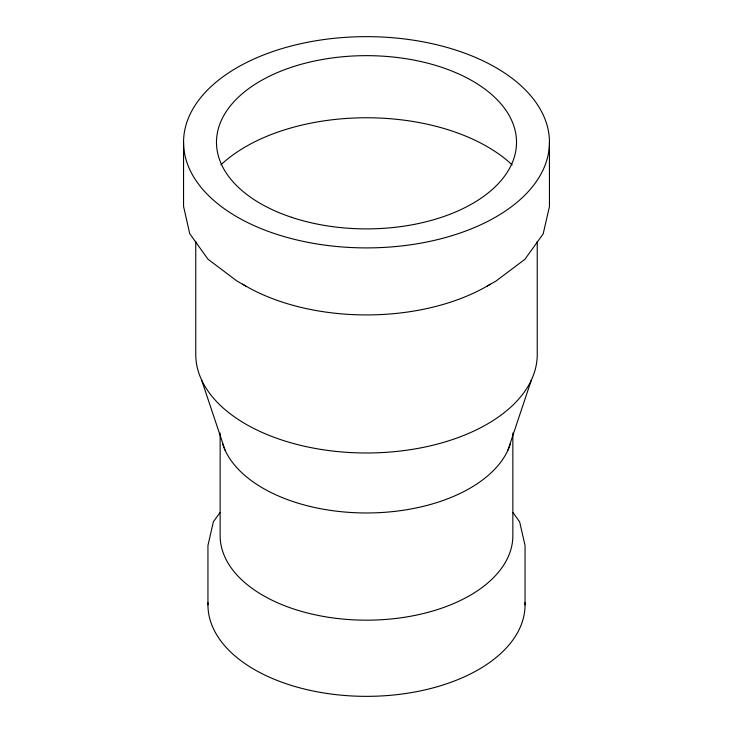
<?xml version="1.0" encoding="UTF-8"?>
<svg xmlns="http://www.w3.org/2000/svg" width="733" height="733" viewBox="0 0 733 733"><rect width="100%" height="100%" fill="white"/><g stroke="black" fill="none" stroke-linecap="round" stroke-linejoin="round"><path stroke-width="1.1" d="M207.943 604.807L207.943 545.554L213.349 521.859L219.946 512.66M220.147 433.038L220.147 535.676A146.353 84.497 0 0 0 366.5 620.173A146.353 84.497 0 0 0 512.853 535.676L512.853 433.038M525.057 604.807L525.057 545.554L519.651 521.859L513.054 512.66M507.868 450.346L531.388 379.996M487.234 286.044L495.865 281.151L524.892 259.317L543.171 233.882L549.448 206.569L549.448 142.376A182.948 105.625 0 0 0 275.177 50.751A182.948 105.625 0 0 0 274.875 233.699A182.948 105.625 0 0 0 549.448 142.376M245.766 286.044L237.135 281.151L208.025 259.235L189.746 233.717L183.552 206.367L183.552 142.175M201.538 379.841L225.132 450.346M537.243 241.542L537.243 354.497A170.743 98.579 0 0 1 366.335 452.985A170.743 98.579 0 0 1 195.757 354.314L195.757 241.349M510.397 443.896A146.353 84.497 0 0 1 366.5 512.972A146.353 84.497 0 0 1 222.603 443.896M490.322 284.221A170.743 98.579 0 0 1 242.669 284.212M220.935 164.815A170.743 98.579 0 0 1 512.138 164.888M525.011 602.654A158.557 91.543 0 0 1 366.5 696.35A158.557 91.543 0 0 1 207.989 602.654M291.413 217.261A150.027 86.622 0 0 0 516.527 142.321A150.027 86.622 0 0 0 291.56 67.234A150.027 86.622 0 0 0 291.413 217.261"/></g></svg>
